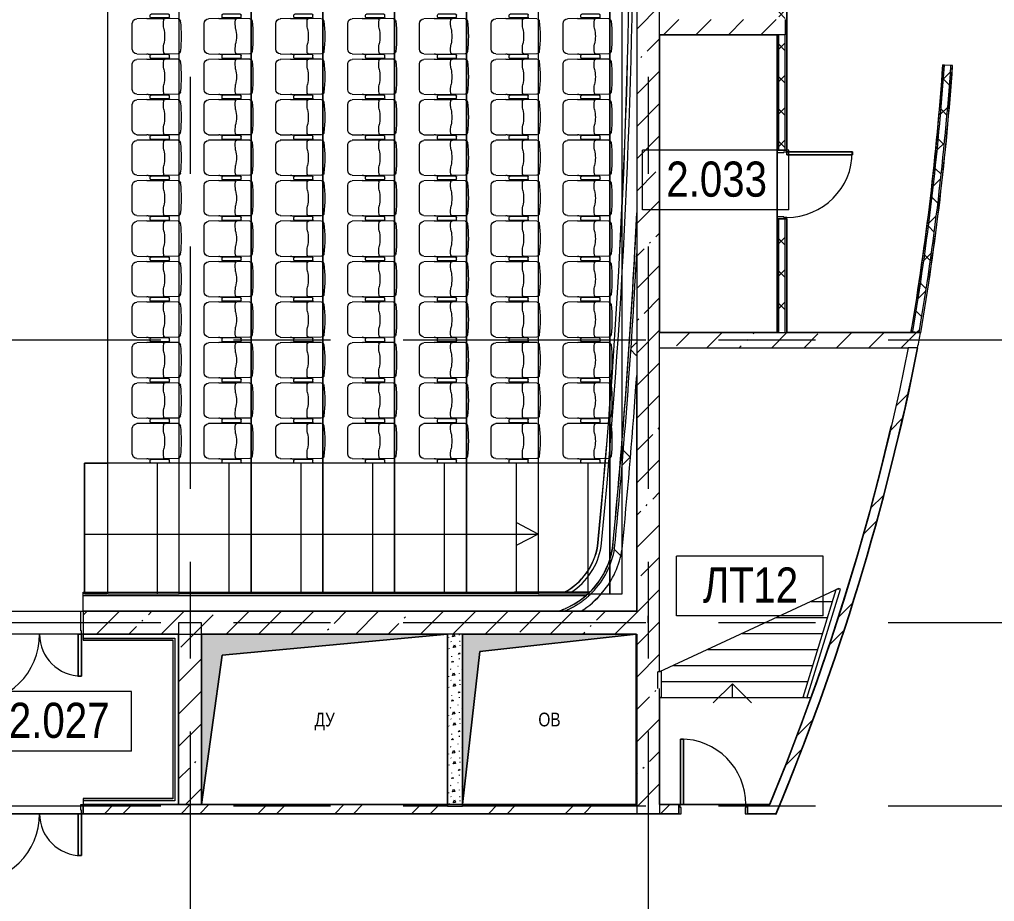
# Model space of a CAD drawing. Header units: millimetres. Extents: x 48966 to 155647, y -43515 to 30475.
# Drawn here: x 120699 to 133466, y -17133 to -5583 of the extents above; entities that cross this region are included whole.
import ezdxf

# ---------------------------------------------------------------- set-up
doc = ezdxf.new("R2010")
doc.units = ezdxf.units.MM
doc.linetypes.add('Осевые', pattern=[6350, 1270, -952.5, 3175, -952.5])
for name, color, linetype, lineweight in [('0-2', 7, 'Continuous', 9), ('Двери', 7, 'Continuous', 9), ('Каркас_Импост', 7, 'Continuous', 9), ('Контуры', 7, 'Continuous', 9), ('Линии подступенков-1', 7, 'Continuous', 9), ('Линии свеса', 7, 'Continuous', 9), ('Марки вырезов', 7, 'Continuous', 9), ('Марки помещений', 7, 'Continuous', 9), ('Обобщенные модели', 7, 'Continuous', 9), ('Общие ребра', 7, 'Continuous', 9), ('Ограждение', 7, 'Continuous', 9), ('Оси-2', 7, 'Осевые', 9), ('Панель', 7, 'Continuous', 9), ('Перекрытия', 7, 'Continuous', 9), ('Поручни', 7, 'Continuous', 9), ('Стены', 7, 'Continuous', 9), ('Стены-1', 7, 'Continuous', 18), ('Стрелки вверх', 7, 'Continuous', 9), ('Типовые аннотации', 7, 'Continuous', 9), ('Черная _2 сплошная', 7, 'Continuous', 9), ('Штриховка разреза-2', 7, 'Continuous', 9), ('Элементы узлов', 7, 'Continuous', 9), ('Элементы узлов-1', 7, 'Continuous', 5)]:
    doc.layers.add(name, color=color, linetype=linetype, lineweight=lineweight)
for name, color, linetype, lineweight, true_color in [('Ломаная-1', 7, 'Continuous', 9, 0x656565), ('Обобщенные модели-2', 7, 'Continuous', 9, 0xffbc79), ('Рассадка_партер_ТХ_К_dwg-1', 7, 'Continuous', 9, 0x656565)]:
    doc.layers.add(name, color=color, linetype=linetype, lineweight=lineweight, true_color=true_color)
doc.styles.add('Arial', font='Arial.ttf', dxfattribs={"width": 0.8, "height": 180})
doc.styles.add('Arial Narrow_1', font='Arial Narrow.ttf', dxfattribs={"height": 460})
pattern_1 = [(45, (0, 0), (-424.264, 424.264), [600, -100, 20, -100]), (45, (0, 424), (-424.264, 424.264), [])]
pattern_2 = [(45, (0, 0), (-502.8943, 502.8943), []), (45, (0, 762), (-502.8943, 502.8943), [])]
pattern_3 = [(45, (0, 0), (-212.13203, 212.13203), []), (135, (0, 0), (-212.13203, -212.13203), [])]
pattern_4 = [(45, (0, 0), (-707.107, 707.107), []), (135, (0, 0), (-707.107, -707.107), [])]

# ---------------------------------------------------------------- blocks, each defined once
blk = doc.blocks.new('Дверь - Однопольная - ДВ11_21х9-6240614-План 2-го этажа на отм_ 0_000')
at = {"layer": 'Двери'}
for p, q in [((-389, 918), (-429, 918)), ((-429, 918), (-429, 60)), ((-389, 60), (-389, 918)), ((-429, 60), (-389, 60))]:
    blk.add_line(p, q, dxfattribs=at)
blk.add_arc((-429, 60), 858, 360, 90, dxfattribs=at)
at = {"layer": 'Каркас_Импост'}
for p, q in [((-430, 60), (-450, 60)), ((-450, 60), (-450, -60)), ((-430, 20), (-430, 60)), ((-420, 20), (-430, 20)), ((-420, -60), (-420, 20)), ((430, 20), (420, 20)), ((420, 20), (420, -60)), ((450, 60), (430, 60)), ((430, 60), (430, 20)), ((450, -60), (450, 60)), ((-450, -60), (-420, -60)), ((420, -60), (450, -60))]:
    blk.add_line(p, q, dxfattribs=at)
at = {"layer": 'Панель'}
for p, q in [((-429, 918), (-389, 918)), ((-429, 60), (-429, 918)), ((-389, 918), (-389, 60)), ((-389, 60), (-429, 60))]:
    blk.add_line(p, q, dxfattribs=at)
blk = doc.blocks.new('Дверь - Однопольная - ДВ11_21х9-6240646-План 2-го этажа на отм_ 0_000')
at = {"layer": 'Двери'}
for p, q in [((-389, 921), (-429, 921)), ((-429, 921), (-429, 62)), ((-389, 62), (-389, 921)), ((-429, 62), (-389, 62))]:
    blk.add_line(p, q, dxfattribs=at)
blk.add_arc((-429, 62), 858, 360, 90, dxfattribs=at)
at = {"layer": 'Каркас_Импост'}
for p, q in [((-430, 62), (-450, 62)), ((-450, 62), (-450, -62)), ((-430, 23), (-430, 62)), ((-420, 23), (-430, 23)), ((-420, -62), (-420, 23)), ((430, 23), (420, 23)), ((420, 23), (420, -62)), ((450, 62), (430, 62)), ((430, 62), (430, 23)), ((450, -62), (450, 62)), ((-450, -62), (-420, -62)), ((420, -62), (450, -62))]:
    blk.add_line(p, q, dxfattribs=at)
at = {"layer": 'Панель'}
for p, q in [((-429, 921), (-389, 921)), ((-429, 62), (-429, 921)), ((-389, 921), (-389, 62)), ((-389, 62), (-429, 62))]:
    blk.add_line(p, q, dxfattribs=at)
blk = doc.blocks.new('Дверь - Полуторная_001 - ДВ19_24-15-8185645-План 2-го этажа на отм_ 0_000')
at = {"layer": 'Двери'}
for p, q in [((-729, -150), (-684, -150)), ((-729, -1059), (-729, -150)), ((-684, -150), (-684, -1059)), ((729, -150), (684, -150)), ((684, -150), (684, -699)), ((729, -699), (729, -150)), ((684, -699), (729, -699)), ((-684, -1059), (-729, -1059))]:
    blk.add_line(p, q, dxfattribs=at)
for centre, radius, start, end in [((-729, -150), 909, 270, 0), ((729, -150), 549, 180, 270)]:
    blk.add_arc(centre, radius, start, end, dxfattribs=at)
at = {"layer": 'Каркас_Импост'}
for p, q in [((-750, 150), (-720, 150)), ((-750, -150), (-750, 150)), ((-720, 150), (-720, -105)), ((720, 150), (750, 150)), ((720, -105), (720, 150)), ((750, 150), (750, -150)), ((-730, -105), (-730, -150)), ((-720, -105), (-730, -105)), ((730, -105), (720, -105)), ((730, -150), (730, -105)), ((-730, -150), (-750, -150)), ((750, -150), (730, -150))]:
    blk.add_line(p, q, dxfattribs=at)
at = {"layer": 'Панель'}
for p, q in [((-684, -150), (-729, -150)), ((-729, -150), (-729, -1059)), ((-684, -1059), (-684, -150)), ((684, -150), (729, -150)), ((684, -699), (684, -150)), ((729, -150), (729, -699)), ((729, -699), (684, -699)), ((-729, -1059), (-684, -1059))]:
    blk.add_line(p, q, dxfattribs=at)
blk = doc.blocks.new('Дверь - Полуторная_001 - ДВ19_24-15-8185646-План 2-го этажа на отм_ 0_000')
at = {"layer": 'Двери'}
for p, q in [((-729, -60), (-684, -60)), ((-729, -969), (-729, -60)), ((-684, -60), (-684, -969)), ((729, -60), (684, -60)), ((684, -60), (684, -609)), ((729, -609), (729, -60)), ((684, -609), (729, -609)), ((-684, -969), (-729, -969))]:
    blk.add_line(p, q, dxfattribs=at)
for centre, radius, start, end in [((-729, -60), 909, 270, 0), ((729, -60), 549, 180, 270)]:
    blk.add_arc(centre, radius, start, end, dxfattribs=at)
at = {"layer": 'Каркас_Импост'}
for p, q in [((-750, 60), (-720, 60)), ((-750, -60), (-750, 60)), ((-720, 60), (-720, -15)), ((720, 60), (750, 60)), ((720, -15), (720, 60)), ((750, 60), (750, -60)), ((-730, -60), (-750, -60)), ((-730, -15), (-730, -60)), ((-720, -15), (-730, -15)), ((730, -15), (720, -15)), ((730, -60), (730, -15)), ((750, -60), (730, -60))]:
    blk.add_line(p, q, dxfattribs=at)
at = {"layer": 'Панель'}
for p, q in [((-684, -60), (-729, -60)), ((-729, -60), (-729, -969)), ((-684, -969), (-684, -60)), ((684, -60), (729, -60)), ((684, -609), (684, -60)), ((729, -60), (729, -609)), ((729, -609), (684, -609)), ((-729, -969), (-684, -969))]:
    blk.add_line(p, q, dxfattribs=at)
blk = doc.blocks.new('170_ОтверстиеПрямоугольноеВертикальное - 170_ОтверстиеПрямоугольноеВертикальное-6069229-План 2-го этажа на отм_ 0_000')
at = {"layer": 'Обобщенные модели'}
for p, q in [((-1610, -1115), (-1610, 1115)), ((-1610, 1115), (1610, 1115)), ((1610, 1115), (1610, -1115)), ((1610, -1115), (-1610, -1115))]:
    blk.add_line(p, q, dxfattribs=at)
blk = doc.blocks.new('170_ОтверстиеПрямоугольноеВертикальное - 170_ОтверстиеПрямоугольноеВертикальное-6069230-План 2-го этажа на отм_ 0_000')
at = {"layer": 'Обобщенные модели'}
for p, q in [((-1135, -1115), (-1135, 1115)), ((-1135, 1115), (1135, 1115)), ((1135, 1115), (1135, -1115)), ((1135, -1115), (-1135, -1115))]:
    blk.add_line(p, q, dxfattribs=at)
blk = doc.blocks.new('Ограждение - Ограждение-7227533-План 2-го этажа на отм_ 0_000')
at = {"layer": 'Поручни'}
for p, q in [((130962, -14455), (131395, -13049)), ((131011, -14470), (131450, -13041)), ((131426, -13034), (131395, -13049)), ((131450, -13041), (131426, -13034)), ((131011, -14470), (130962, -14455))]:
    blk.add_line(p, q, dxfattribs=at)
blk = doc.blocks.new('Ограждение - Ограждение-7227537-План 2-го этажа на отм_ 0_000')
at = {"layer": 'Поручни'}
for p, q in [((129082, -14127), (129057, -14127)), ((129057, -14343), (129057, -14127)), ((129107, -14115), (129082, -14127)), ((129107, -14463), (129107, -14115)), ((129107, -14463), (129082, -14463))]:
    blk.add_line(p, q, dxfattribs=at)
blk = doc.blocks.new('Рассадка_партер_ТХ_К_dwg_A$C344E6C13-8379876-План 2-го этажа на отм_ 0_000')
at = {"layer": 'Ломаная-1'}
for p, q in [((41, 514), (209, 517)), ((155, 537), (155, 563)), ((167, 575), (393, 575)), ((167, 525), (393, 525)), ((432, 518), (230, 518)), ((405, 537), (405, 563)), ((448, 517), (582, 513)), ((640, 117), (640, 453)), ((41, 56), (209, 53)), ((155, 7), (155, 33)), ((167, 45), (393, 45)), ((432, 53), (230, 53)), ((405, 7), (405, 33)), ((582, 57), (448, 53)), ((167, -5), (393, -5))]:
    blk.add_line(p, q, dxfattribs=at)
for centre, radius, start, end in [((41, 484), 30, 91.2274, 172.9444), ((167, 563), 12, 90, 180), ((167, 537), 12, 180, 270), ((210, 497), 20, 6.4031, 91.2274), ((230, 478), 40, 90, 108.05), ((393, 563), 12, 0, 90), ((393, 537), 12, 270, 360), ((432, -32), 550, 88.2816, 90), ((580, 453), 60, 360, 88.2816), ((1777, 285), 1777, 173.4667, 186.5333), ((722, 285), 505, 168.5788, 191.4212), ((-215, 452), 447, 351.4218, 6.1242), ((-215, 118), 447, 353.8758, 8.5782), ((41, 86), 30, 187.0556, 268.7726), ((167, 33), 12, 90, 180), ((167, 7), 12, 180, 270), ((210, 73), 20, 268.7726, 353.5969), ((230, 93), 40, 251.95, 270), ((393, 33), 12, 0, 90), ((393, 7), 12, 270, 0), ((432, 603), 550, 270, 271.7184), ((580, 117), 60, 271.7184, 0)]:
    blk.add_arc(centre, radius, start, end, dxfattribs=at)
blk = doc.blocks.new('Рассадка_партер_ТХ_К_dwg_Сидения_партер _по П__dwg-6688590-План 2-го этажа на отм_ 0_000-8379879-План 2-го этажа на отм_ 0_000')
at = {"layer": 'Ломаная-1'}
for p, q in [((43714, 12379), (43714, 10669)), ((44654, 12379), (44654, 10669)), ((45594, 12379), (45594, 10669)), ((46534, 12379), (46534, 10669)), ((47474, 12379), (47474, 10669)), ((48414, 12379), (48414, 10669)), ((49354, 12379), (49354, 10669)), ((48704, 11451), (48422, 11597))]:
    blk.add_line(p, q, dxfattribs=at)
at = {"layer": 'Ломаная-1', "flags": 128}
for points in [[(43064, 29509), (42774, 29509), (42774, 27799), (43064, 27799), (42774, 27799), (42774, 29509), (43064, 29509), (43064, 10669), (44004, 10669), (44004, 29509)], [(44004, 29509), (44944, 29509), (44944, 10669), (44004, 10669)], [(44944, 29509), (45884, 29509), (45884, 10669), (44944, 10669)], [(45884, 29509), (46824, 29509), (46824, 10669), (45884, 10669)], [(46824, 29509), (47764, 29509), (47764, 10669), (46824, 10669)], [(48704, 29509), (48704, 10669), (47764, 10669), (47764, 29509), (48704, 29509), (48704, 10669), (49644, 10669), (49804, 10669), (49804, 29509), (49644, 29509), (49644, 10669), (49644, 29509)], [(43054, 10669), (42764, 10669), (42764, 12379), (43064, 12379), (42764, 12379), (42764, 10669)]]:
    blk.add_lwpolyline(points, close=True, dxfattribs=at)
for points in [[(49644, 12379), (48704, 12379), (47764, 12379), (46824, 12379), (45884, 12379), (44944, 12379), (44004, 12379), (43064, 12379)], [(42774, 11451), (48704, 11451), (48422, 11305)]]:
    blk.add_lwpolyline(points, dxfattribs=at)
at = {"extrusion": (0, 0, -1), "zscale": -0.9999999999999997, "rotation": 359.9982151294759}
for p in [(-44029, 17684), (-44969, 17684), (-45909, 17684), (-46849, 17684), (-47789, 17684), (-48729, 17684), (-49669, 17684), (-44029, 17154), (-44969, 17154), (-45909, 17154), (-46849, 17154), (-47789, 17154), (-48729, 17154), (-49669, 17154), (-44029, 16624), (-44969, 16624), (-45909, 16624), (-46849, 16624), (-47789, 16624), (-48729, 16624), (-49669, 16624), (-44029, 16094), (-44969, 16094), (-45909, 16094), (-46849, 16094), (-47789, 16094), (-48729, 16094), (-49669, 16094), (-44029, 15564), (-44969, 15564), (-45909, 15564), (-46849, 15564), (-47789, 15564), (-48729, 15564), (-49669, 15564), (-44029, 15034), (-44969, 15034), (-45909, 15034), (-46849, 15034), (-47789, 15034), (-48729, 15034), (-49669, 15034), (-44029, 14504), (-44969, 14504), (-45909, 14504), (-46849, 14504), (-47789, 14504), (-48729, 14504), (-49669, 14504), (-44029, 13974), (-44969, 13974), (-45909, 13974), (-46849, 13974), (-47789, 13974), (-48729, 13974), (-49669, 13974), (-44029, 13444), (-44969, 13444), (-45909, 13444), (-46849, 13444), (-47789, 13444), (-48729, 13444), (-49669, 13444), (-44029, 12914), (-44969, 12914), (-45909, 12914), (-46849, 12914), (-47789, 12914), (-48729, 12914), (-49669, 12914), (-44029, 12384), (-44969, 12384), (-45909, 12384), (-46849, 12384), (-47789, 12384), (-48729, 12384), (-49669, 12384)]:
    blk.add_blockref('Рассадка_партер_ТХ_К_dwg_A$C344E6C13-8379876-План 2-го этажа на отм_ 0_000', p, dxfattribs=at)
blk = doc.blocks.new('Рассадка_партер_ТХ_К_dwg-8379875-План 2-го этажа на отм_ 0_000')
at = {"layer": '0-2'}
blk.add_line((23653, 967), (23653, 1059), dxfattribs=at)
blk.add_blockref('Рассадка_партер_ТХ_К_dwg_Сидения_партер _по П__dwg-6688590-План 2-го этажа на отм_ 0_000-8379879-План 2-го этажа на отм_ 0_000', (-26491, -9322))
blk = doc.blocks.new('Марка помещения_Р - Марка помещения-4575829-План 2-го этажа на отм_ 0_000')
at = {"layer": 'Марки помещений'}
for p, q in [((-4.79375, -1.95625), (-4.79375, 1.95625)), ((4.79375, 1.95625), (-4.79375, 1.95625)), ((4.79375, -1.95625), (4.79375, 1.95625)), ((4.79375, -1.95625), (-4.79375, -1.95625))]:
    blk.add_line(p, q, dxfattribs=at)

msp = doc.modelspace()

# ---------------------------------------------------------------- hatches: boundary and pattern name
at = {"layer": 'Штриховка разреза-2'}
h = msp.add_hatch(dxfattribs=at)
h.set_pattern_fill('FP_1', color=256, style=0, pattern_type=2)
h.set_pattern_definition(pattern_1)
h.paths.add_polyline_path([(129081.6, -15982.9), (129081.6, -14342.6), (129056.6, -14342.6), (129056.6, -14127.3), (129081.6, -14121.3), (129081.6, -11021.3), (128781.6, -11021.3), (128781.6, -15982.9)], flags=0)
h.paths.add_polyline_path([(128781.6, 3486.2), (129081.6, 3486.2), (129081.6, 8617.1), (128781.6, 8617.1), (128781.6, 3758.1)], flags=0)
h = msp.add_hatch(dxfattribs=at)
h.set_pattern_fill('FP_33', color=256, style=0, pattern_type=2)
h.set_pattern_definition(pattern_4)
h.paths.add_polyline_path([(128591, -12520.8), (128687.6, -11455.2), (128771.9, -10388.5), (128771.9, -8838.5), (128715.6, -9756.8), (128650.2, -10674.6), (128575.6, -11591.6), (128491.8, -12507.8)], flags=0)
h.paths.add_polyline_path([(128771.9, 1472.7), (128771.9, 3022.7), (128714.2, 3769.6), (128650.5, 4515.9), (128580.7, 5261.7), (128480.8, 5255.4), (128568.2, 4310.9), (128645.9, 3365.6), (128713.7, 2419.5), (128738.8, 2012)], flags=0)
h = msp.add_hatch(dxfattribs=at)
h.set_pattern_fill('FP_33', color=256, style=0, pattern_type=2)
h.set_pattern_definition(pattern_4)
h.paths.add_polyline_path([(128771.9, -10388.5), (128781.6, -10243.7), (128781.6, -8645.3), (128771.9, -8838.5), (128771.9, -10149.1)], flags=0)
h.paths.add_polyline_path([(128781.6, 1279.6), (128781.6, 2877.9), (128771.9, 3022.7), (128773.5, 1440.3)], flags=0)
h = msp.add_hatch(dxfattribs=at)
h.set_pattern_fill('FP_3', color=256, style=0, pattern_type=2)
h.set_pattern_definition(pattern_3)
h.paths.add_polyline_path([(130641.6, -9682.9), (130726.6, -9682.9), (130726.6, -8195.1), (130641.6, -8195.1)], flags=0)
h.paths.add_polyline_path([(130726.6, -7295.1), (130726.6, -5782.9), (130641.6, -5782.9), (130641.6, -7295.1)], flags=0)
h.paths.add_polyline_path([(130726.6, -5582.9), (130726.6, -4595.1), (130641.6, -4595.1), (130641.6, -5582.9)], flags=0)
h.paths.add_polyline_path([(130641.6, -3695.1), (130726.6, -3695.1), (130726.6, -1782.9), (130641.6, -1782.9), (130641.6, -3195.5)], flags=0)
h.paths.add_polyline_path([(130726.6, -1582.9), (130726.6, -582.9), (130641.6, -582.9), (130641.6, -1582.9)], flags=0)
h.paths.add_polyline_path([(130726.6, 317.1), (130726.6, 2317.1), (130641.6, 2317.1), (130641.6, 317.1)], flags=0)
h = msp.add_hatch(dxfattribs=at)
h.set_pattern_fill('FP_1', color=256, style=0, pattern_type=2)
h.set_pattern_definition(pattern_1)
h.paths.add_polyline_path([(129081.6, -5782.9), (130726.6, -5782.9), (130726.6, -5582.9), (129081.6, -5582.9)], flags=0)
h = msp.add_hatch(dxfattribs=at)
h.set_pattern_fill('FP_3', color=256, style=0, pattern_type=2)
h.set_pattern_definition(pattern_3)
h.paths.add_polyline_path([(132480.8, -9682.1), (132589.7, -8990.1), (132657, -8521.4), (132742.9, -7831.2), (132795.4, -7355.5), (132850.4, -6771.1), (132895.8, -6185.8), (132811, -6179.9), (132765.7, -6763.8), (132710.9, -7346.9), (132646.6, -7929), (132572.8, -8510), (132489.6, -9089.7), (132397, -9667.9)], flags=0)
h = msp.add_hatch(dxfattribs=at)
h.set_pattern_fill('FP_1', color=256, style=0, pattern_type=2)
h.set_pattern_definition(pattern_1)
h.paths.add_polyline_path([(132459.5, -9882.9), (132498.4, -9682.9), (129081.6, -9682.9), (129081.6, -9882.9), (132337.2, -9882.9)], flags=0)
h = msp.add_hatch(dxfattribs=at)
h.set_pattern_fill('FP_2', color=256, style=0, pattern_type=2)
h.set_pattern_definition(pattern_2)
h.paths.add_polyline_path([(130604.1, -15982.9), (130822.8, -15445.1), (131074.9, -14784.8), (131230.6, -14358), (131449.9, -13715.5), (131598.6, -13256.8), (131767.6, -12701.4), (131926.4, -12142.9), (132075, -11581.7), (132213.5, -11017.9), (132341.6, -10451.7), (132459.5, -9883.2), (132337.2, -9882.9), (132221.4, -10440), (132095.6, -10994.9), (131960, -11547.4), (131814.4, -12097.5), (131659.1, -12644.9), (131494, -13189.4), (131319.2, -13730.8), (131099.6, -14365.9), (130940.7, -14804), (130737.1, -15335.3), (130474.1, -15982.9)], flags=0)
h = msp.add_hatch(dxfattribs=at)
h.set_pattern_fill('FP_33', color=256, style=0, pattern_type=2)
h.set_pattern_definition(pattern_4)
h.paths.add_polyline_path([(128048.3, -13332.9), (128127.5, -13279.6), (128202, -13220.1), (128271.4, -13154.7), (128335.3, -13083.9), (128398.3, -13000.8), (128453.7, -12912.4), (128501, -12819.5), (128539.8, -12722.8), (128569.9, -12622.9), (128591, -12520.8), (128491.8, -12507.8), (128468.7, -12614.6), (128434.9, -12718.4), (128390.7, -12818.3), (128326.8, -12926.7), (128273, -13002), (128200.8, -13083.9), (128117.4, -13160.7), (128026.3, -13228.3), (127914.9, -13292.1), (127825.3, -13332.9), (127914.9, -13332.9)], flags=0)
h = msp.add_hatch(dxfattribs=at)
h.set_pattern_fill('FP_1', color=256, style=0, pattern_type=2)
h.set_pattern_definition(pattern_1)
h.paths.add_polyline_path([(126502.1, -13632.9), (128781.6, -13632.9), (128781.6, -13332.9), (121531.6, -13332.9), (121531.6, -13632.9), (126302.1, -13632.9)], flags=0)
h.paths.add_polyline_path([(108431.6, -13632.9), (108731.6, -13632.9), (108731.6, -13332.9), (108216.6, -13332.9), (108216.6, -13632.9), (108231.6, -13632.9)], flags=0)
h.paths.add_polyline_path([(111731.6, -13632.9), (120031.6, -13632.9), (120031.6, -13332.9), (111731.6, -13332.9)], flags=0)
h.paths.add_polyline_path([(106381.6, -13632.9), (106681.6, -13632.9), (106681.6, -13332.9), (106381.6, -13332.9)], flags=0)
h = msp.add_hatch(dxfattribs=at)
h.set_pattern_fill('FP_1', color=256, style=0, pattern_type=2)
h.set_pattern_definition(pattern_1)
h.paths.add_polyline_path([(122781.6, -15862.9), (123081.6, -15862.9), (123081.6, -13482.9), (122781.6, -13482.9), (122781.6, -14784.8)], flags=0)
h = msp.add_hatch(dxfattribs=at)
h.set_pattern_fill('FP_38', color=256, style=0, pattern_type=2)
h.set_pattern_definition([(315, (203.2, 20.32), (507.9997, 0), [7.184, -711.236]), (63.435, (279.4, 76.2), (-0.0009, 508.0002), [11.359, -1124.563]), (90, (121.9, 60.96), (-508, 508), [10.16, -497.84]), (315, (0, 127), (507.9997, 0), [7.184, -711.236]), (270, (330.2, 40.64), (508, -508), [6.706, -501.294]), (270, (213.36, 386.1), (508, -508), [6.706, -501.294]), (45, (284.48, 441.96), (0, 507.9997), [7.184, -711.236]), (90, (182.9, 182.9), (-508, 508), [6.706, -501.294]), (90, (121.9, 259.1), (-508, 508), [6.706, -501.294]), (270, (279.4, 238.76), (508, -508), [6.706, -501.294]), (45, (127, 426.72), (0, 507.9997), [7.184, -711.236]), (45, (20.32, 284.48), (0, 507.9997), [7.184, -711.236]), (270, (10.16, 492.76), (508, -508), [6.706, -501.294]), (315, (335.28, 406.4), (507.9997, 0), [7.184, -711.236]), (90, (477.5, 71.1), (-508, 508), [6.706, -501.294]), (315, (355.6, 137.16), (507.9997, 0), [7.184, -711.236]), (90, (477.5, 264.16), (-508, 508), [10.16, -497.84]), (90, (482.6, 436.9), (-508, 508), [6.706, -501.294]), (90, (375.9, 294.64), (-508, 508), [6.706, -501.294]), (315, (360.68, 497.84), (507.9997, 0), [7.184, -711.236]), (0, (477.5, 497.84), (508, 508), [6.706, -501.294]), (315, (91.44, 508), (507.9997, 0), [7.184, -711.236]), (270, (233.7, 132.1), (508, -508), [6.706, -501.294]), (0, (452.1, 172.7), (508, 508), [6.706, -501.294]), (56.31, (274.32, 5.08), (507.99879, 1016.00085), [18.316, -1813.304]), (315, (284.48, 20.32), (507.9997, 0), [14.368, -704.052]), (194.036, (294.64, 10.16), (-1524.00192, -507.99336), [20.945, -2073.593]), (60.255, (30.48, 45.72), (508.001493, 1015.99859), [40.956, -4054.671]), (293.199, (50.8, 81.28), (508.006508, -1015.996307), [38.688, -3830.124]), (180, (66.04, 45.7), (-508, -508), [35.56, -472.44]), (63.435, (20.32, 213.36), (-0.0009, 508.0002), [22.718, -1113.204]), (315, (30.48, 233.68), (507.9997, 0), [14.368, -704.052]), (206.565, (40.64, 223.52), (-508.00066, -508.0002), [22.718, -1113.204]), (66.801, (386.08, 50.8), (1016.01901, 2539.993042), [38.688, -3830.124]), (296.565, (401.32, 86.36), (508.0002, -508.00066), [34.078, -1101.845]), (189.462, (416.56, 55.88), (-2540.002556, -507.985985), [30.901, -3059.143]), (82.875, (203.2, 248.92), (-0.000517, 507.999884), [40.956, -4054.671]), (315, (208.28, 289.56), (507.9997, 0), [35.921, -682.5]), (206.565, (233.68, 264.16), (-508.00066, -508.0002), [34.078, -1101.845]), (71.565, (375.92, 223.52), (0.00014, 507.99998), [16.064, -1590.373]), (326.31, (381, 238.76), (1016.00085, -507.99879), [18.316, -1813.304]), (194.036, (396.24, 228.6), (-1524.00192, -507.99336), [20.945, -2073.593]), (60.255, (167.64, 472.44), (508.001493, 1015.99859), [40.956, -4054.671]), (288.435, (187.96, 508), (508.0012, -1015.99951), [32.129, -1574.308]), (189.462, (198.12, 477.52), (-2540.002556, -507.985985), [30.901, -3059.143]), (63.435, (40.64, 411.48), (-0.0009, 508.0002), [34.078, -1101.845]), (296.565, (55.88, 441.96), (508.0002, -508.00066), [34.078, -1101.845]), (180, (71.1, 411.5), (-508, -508), [30.48, -477.52]), (56.31, (106.68, 320.04), (507.99879, 1016.00085), [18.316, -1813.304]), (326.31, (116.84, 335.28), (1016.00085, -507.99879), [18.316, -1813.304]), (191.31, (132.08, 325.12), (-2031.99947, -508.00241), [25.903, -2564.399]), (63.435, (279.4, 365.76), (-0.0009, 508.0002), [22.718, -1113.204]), (326.31, (289.56, 386.08), (1016.00085, -507.99879), [18.316, -1813.304]), (201.801, (304.8, 375.92), (-1016.00392, -507.992605), [27.357, -2708.307]), (60.255, (391.16, 416.56), (508.001493, 1015.99859), [40.956, -4054.671]), (288.435, (411.48, 452.12), (508.0012, -1015.99951), [32.129, -1574.308]), (189.462, (421.64, 421.64), (-2540.002556, -507.985985), [30.901, -3059.143]), (56.31, (462.28, 330.2), (507.99879, 1016.00085), [18.316, -1813.304]), (315, (472.44, 345.44), (507.9997, 0), [14.368, -704.052]), (194.036, (482.6, 335.28), (-1524.00192, -507.99336), [20.945, -2073.593])])
h.paths.add_polyline_path([(126302.1, -15882.9), (126502.1, -15882.9), (126502.1, -13632.9), (126302.1, -13632.9), (126302.1, -14784.8)], flags=0)
h = msp.add_hatch(dxfattribs=at)
h.set_pattern_fill('FP_2', color=256, style=0, pattern_type=2)
h.set_pattern_definition(pattern_2)
h.paths.add_polyline_path([(129331.6, -15982.9), (129331.6, -15862.9), (129081.6, -15862.9), (129081.6, -15982.9)], flags=0)
h.paths.add_polyline_path([(122147.8, -15982.9), (128781.6, -15982.9), (128781.6, -15862.9), (121531.6, -15862.9), (121531.6, -15982.9)], flags=0)
h.paths.add_polyline_path([(130231.6, -15982.9), (130474.1, -15982.9), (130524.1, -15862.9), (130231.6, -15862.9)], flags=0)
at = {"layer": 'Элементы узлов'}
h = msp.add_hatch(dxfattribs=at)
h.set_pattern_fill('FP_1', color=256, style=0, pattern_type=2)
h.set_pattern_definition(pattern_1)
h.paths.add_polyline_path([(128781.6, -11021.3), (129081.6, -11021.3), (129081.6, 3486.2), (128781.6, 3486.2), (128781.6, -10149.1)], flags=0)
at = {"layer": 'Элементы узлов-1'}
for points in [[(123081.6, -15862.9), (123354.1, -13905.4), (126302.1, -13632.9), (123081.6, -13632.9), (123081.6, -14784.8)], [(126502.1, -15862.9), (126727.1, -13857.9), (128771.9, -13632.9), (126502.1, -13632.9), (126502.1, -14784.8)]]:
    msp.add_hatch(color=256, dxfattribs=at).paths.add_polyline_path(points, flags=0)

# ---------------------------------------------------------------- linework, layer by layer
at = {"layer": 'Контуры'}
for p, q in [((131422.7, -13045), (131426, -13034)), ((129081.6, -14462.9), (130986.6, -14462.9))]:
    msp.add_line(p, q, dxfattribs=at)
at = {"layer": 'Линии подступенков-1'}
for p, q in [((131064, -13202.9), (131347.1, -13202.9)), ((130613.6, -13412.9), (131282.5, -13412.9)), ((130163.3, -13622.9), (131218, -13622.9)), ((129712.9, -13832.9), (131153.4, -13832.9)), ((129262.6, -14042.9), (131088.8, -14042.9)), ((129107.4, -14252.9), (131024.2, -14252.9)), ((129081.6, -14462.9), (130986.6, -14462.9))]:
    msp.add_line(p, q, dxfattribs=at)
at = {"layer": 'Линии свеса'}
for p, q in [((131064, -13202.9), (131347.1, -13202.9)), ((130613.6, -13412.9), (131282.5, -13412.9)), ((130163.3, -13622.9), (131218, -13622.9)), ((129712.9, -13832.9), (131153.4, -13832.9)), ((129262.6, -14042.9), (131088.8, -14042.9)), ((129107.4, -14252.9), (131024.2, -14252.9))]:
    msp.add_line(p, q, dxfattribs=at)
at = {"layer": 'Марки вырезов'}
msp.add_line((131426, -13034), (129081.6, -14127.3), dxfattribs=at)
at = {"layer": 'Обобщенные модели-2'}
msp.add_line((128772.1, -13632.9), (126941.6, -13632.9), dxfattribs=at)
at = {"layer": 'Общие ребра'}
for p, q in [((130746.6, -7295.1), (130746.6, -4595.1)), ((130726.6, -5582.9), (130726.6, -5782.9)), ((130726.6, -5582.9), (130726.6, -5782.9)), ((130641.6, -5782.9), (130621.6, -5782.9)), ((130621.6, -5782.9), (130621.6, -7295.1)), ((130726.6, -5782.9), (130641.6, -5782.9)), ((130641.6, -7295.1), (130641.6, -5782.9)), ((130726.6, -7295.1), (130726.6, -5782.9)), ((132811, -6179.9), (132791.1, -6178.5)), ((132895.8, -6185.8), (132811, -6179.9)), ((132915.8, -6187.2), (132895.8, -6185.8)), ((130621.6, -8195.1), (130621.6, -9682.9)), ((130641.6, -9682.9), (130641.6, -8195.1)), ((130726.6, -9682.9), (130726.6, -8195.1)), ((130746.6, -9682.9), (130746.6, -8195.1)), ((130621.6, -9682.9), (130641.6, -9682.9)), ((130641.6, -9682.9), (130726.6, -9682.9)), ((130726.6, -9682.9), (130746.6, -9682.9)), ((132498, -9685), (132500, -9685.3)), ((132459.5, -9882.9), (132337.2, -9882.9)), ((127181.6, -13085.9), (121531.6, -13085.9)), ((127181.6, -13130.9), (121531.6, -13130.9)), ((128160.5, -13085.9), (127181.6, -13085.9)), ((128110.9, -13130.9), (127181.6, -13130.9)), ((127835.7, -13083.9), (127831.5, -13083.9)), ((127923.8, -13083.9), (127835.7, -13083.9)), ((128162.6, -13083.9), (127923.8, -13083.9)), ((127181.6, -13330.9), (121531.6, -13330.9)), ((127181.6, -13332.9), (121531.6, -13332.9)), ((121531.6, -13332.9), (127181.6, -13332.9)), ((127750.1, -13330.9), (127181.6, -13330.9)), ((121531.6, -13632.9), (122704.6, -13632.9)), ((122704.6, -13632.9), (121531.6, -13632.9)), ((122731.6, -13632.9), (122704.6, -13632.9)), ((126502.1, -13632.9), (126302.1, -13632.9)), ((121531.6, -13682.9), (122704.6, -13682.9)), ((121531.6, -13707.9), (122704.6, -13707.9)), ((122704.6, -13682.9), (122706.6, -13682.9)), ((122704.6, -13707.9), (122706.6, -13707.9)), ((122706.6, -13682.9), (122731.6, -13682.9)), ((122706.6, -13707.9), (122706.6, -15785.9)), ((122731.6, -13682.9), (122731.6, -15785.9)), ((122706.6, -15787.9), (121531.6, -15787.9)), ((122731.6, -15812.9), (121531.6, -15812.9)), ((122706.6, -15785.9), (122706.6, -15787.9)), ((122731.6, -15785.9), (122731.6, -15787.9)), ((122731.6, -15787.9), (122731.6, -15812.9)), ((122781.6, -15862.9), (121531.6, -15862.9)), ((121531.6, -15862.9), (122781.6, -15862.9)), ((128781.6, -15862.9), (128781.6, -15982.9)), ((129081.6, -15862.9), (129081.6, -15982.9)), ((129331.6, -15862.9), (129083.6, -15862.9)), ((130518.6, -15862.9), (130231.6, -15862.9)), ((121531.6, -15982.9), (123006.6, -15982.9)), ((123006.6, -15982.9), (128781.6, -15982.9)), ((129081.6, -15982.9), (129331.6, -15982.9)), ((130231.6, -15982.9), (130474.1, -15982.9))]:
    msp.add_line(p, q, dxfattribs=at)
at = {"layer": 'Общие ребра', "flags": 128}
msp.add_lwpolyline([(132459.5, -9883.2), (132341.6, -10451.7), (132213.5, -11017.9), (132075, -11581.7), (131926.4, -12142.9), (131767.6, -12701.4), (131598.6, -13256.8), (131419.6, -13809.1), (131230.6, -14358), (131031.6, -14903.4), (130822.8, -15445.1), (130604.1, -15982.9)], dxfattribs=at)
at = {"layer": 'Общие ребра'}
for centre, radius, start, end in [((37041.6, -3682.9), 91653, 354.49275, 5.587836), ((37041.6, -3682.9), 91698, 354.491788, 5.586856), ((96890.3, -3684.1), 35987.4, 350.43405, 356.02543), ((96890.3, -3684.1), 35987.3, 350.43405, 356.02543), ((96890.3, -3684.1), 36007.4, 350.43405, 356.02543), ((96890.3, -3684.1), 36092.4, 350.43405, 356.02543), ((96890.3, -3684.1), 36112.4, 350.43405, 356.02543), ((96890.3, -3684.1), 36112.4, 350.43405, 356.02543), ((37041.6, -3682.9), 91848, 357.098238, 357.233631), ((37041.6, -3682.9), 91850, 357.073729, 357.207985), ((37041.6, -3682.9), 91848, 354.488588, 357.098238), ((37041.6, -3682.9), 91850, 354.488546, 357.073729), ((37041.6, -3682.9), 91875, 356.783146, 356.903744), ((37041.6, -3682.9), 91875, 354.488013, 356.783146), ((101124.8, -3684.1), 31942, 337.35415, 348.80939), ((127433.8, -12334.9), 850, 298.2175, 350.23882), ((127433.8, -12334.9), 895, 303.19029, 350.35424), ((127433.8, -12334.9), 1045, 314.2141, 350.66711), ((127433.8, -12334.9), 1047, 314.32647, 350.67068), ((127433.8, -12334.9), 1072, 315.6782, 350.71413), ((127134.9, -12026.8), 1474.3, 314.07956, 314.19118)]:
    msp.add_arc(centre, radius, start, end, dxfattribs=at)
msp.add_open_spline([(127750.1, -13330.9), (127770, -13324.6), (127809.1, -13310.8), (127885.8, -13278.7), (127965.4, -13236.6), (128046.3, -13183), (128089.8, -13148.8), (128110.9, -13130.9)], degree=3, knots=[-1, -1, -1, -1, -0.85, -0.7, -0.4, -0.2, 0, 0, 0, 0], dxfattribs=at)
for points in [[(128110.9, -13130.9), (128119.4, -13123.7), (128136.2, -13108.9), (128152.5, -13093.7), (128160.5, -13085.9)], [(127743.8, -13332.9), (127744.8, -13332.5), (127747, -13331.9), (127749.1, -13331.2), (127750.1, -13330.9)]]:
    msp.add_open_spline(points, degree=3, dxfattribs=at)
at = {"layer": 'Оси-2'}
for p, q in [((122931.6, 25417.1), (122931.6, -41737.8)), ((128931.6, 25417.1), (128931.6, -41737.8)), ((150171.6, -9782.9), (50565.6, -9782.9)), ((150171.6, -13482.9), (50565.6, -13482.9)), ((150171.6, -15882.9), (50565.6, -15882.9))]:
    msp.add_line(p, q, dxfattribs=at)
at = {"layer": 'Перекрытия'}
for p, q in [((130746.6, -4595.1), (130746.6, -7295.1)), ((130621.6, -5782.9), (129081.6, -5782.9)), ((129081.6, -5782.9), (129081.6, -9682.9)), ((130621.6, -9682.9), (130621.6, -5782.9)), ((130746.6, -7295.1), (130621.6, -7295.1)), ((130621.6, -7295.1), (130621.6, -8195.1)), ((130621.6, -8195.1), (130746.6, -8195.1)), ((130746.6, -8195.1), (130746.6, -9682.9)), ((129081.6, -9682.9), (130621.6, -9682.9)), ((130746.6, -9682.9), (132485.7, -9682.9)), ((128781.6, -13332.9), (128781.6, -10243.7)), ((108231.6, -13332.9), (128781.6, -13332.9)), ((122781.6, -13632.9), (120031.6, -13632.9)), ((122781.6, -15862.9), (122781.6, -13632.9)), ((126941.6, -13632.9), (128781.6, -13632.9)), ((130989.4, -14463.7), (129081.6, -14463.7)), ((129081.6, -14463.7), (129081.6, -15862.9)), ((131058.7, -14463.7), (131012.5, -14463.7)), ((130918.7, -14862.9), (130922.9, -14851.6)), ((130725.4, -15365), (130727.5, -15359.6)), ((121531.6, -15982.9), (121531.6, -15862.9)), ((121531.6, -15862.9), (122781.6, -15862.9)), ((129081.6, -15862.9), (130524.1, -15862.9)), ((130231.6, -15862.9), (129331.6, -15862.9)), ((129331.6, -15862.9), (129331.6, -15982.9)), ((130231.6, -15982.9), (130231.6, -15862.9)), ((129331.6, -15982.9), (119631.6, -15982.9)), ((120031.6, -15982.9), (121531.6, -15982.9)), ((130604.1, -15982.9), (130231.6, -15982.9))]:
    msp.add_line(p, q, dxfattribs=at)
at = {"layer": 'Стены'}
msp.add_arc((127433.8, -12334.9), 1047, 287.60154, 314.32647, dxfattribs=at)
msp.add_arc((127433.8, -12334.9), 1047, 287.60154, 314.32647, dxfattribs=at)
for knots in [[-1, -1, -1, -1, -0.875, -0.75, -0.625, -0.5625, -0.5, -0.4375, -0.375, -0.25, -0.125, 0, 0, 0, 0], [0, 0, 0, 0, 0.125, 0.25, 0.375, 0.4375, 0.5, 0.5625, 0.625, 0.75, 0.875, 1, 1, 1, 1]]:
    msp.add_open_spline([(127825.3, -13332.9), (127842.9, -13325.9), (127877.8, -13311.2), (127928.7, -13286.4), (127970.1, -13263.4), (128002.5, -13243.8), (128026.3, -13228.4), (128049.7, -13212.5), (128080.5, -13190.3), (128117.7, -13161.1), (128160.3, -13123.8), (128187.5, -13097.5), (128200.8, -13083.9)], degree=3, knots=knots, dxfattribs=at)
at = {"layer": 'Стены-1'}
for p, q in [((128781.6, 5967.1), (128781.6, -13332.9)), ((129081.6, -9682.9), (129081.6, -5782.9)), ((129081.6, -5782.9), (130621.6, -5782.9)), ((132791.2, -6176.6), (132789.2, -6176.4)), ((132917.9, -6185.4), (132915.9, -6185.2)), ((130621.6, -7295.1), (130746.6, -7295.1)), ((130746.6, -8195.1), (130621.6, -8195.1)), ((130621.6, -9682.9), (129081.6, -9682.9)), ((132498.4, -9682.9), (130746.6, -9682.9)), ((132372.1, -9682.9), (132374.2, -9682.9)), ((132377.2, -9664.6), (132498, -9685)), ((132500, -9685.3), (132500.5, -9685.4)), ((132500.5, -9685.4), (132502.5, -9685.7)), ((129081.6, -14121.3), (129081.6, -9882.9)), ((129081.6, -9882.9), (132337.2, -9882.9)), ((132464.4, -9884.2), (132461.4, -9883.6)), ((128771.9, -10388.5), (128782.3, -10243.7)), ((132116, -10907.9), (132110.9, -10907.9)), ((121531.6, -13083.9), (127181.6, -13083.9)), ((121531.6, -13332.9), (121531.6, -13083.9)), ((127831.5, -13083.9), (127181.6, -13083.9)), ((121531.6, -13332.9), (121531.6, -13632.9)), ((128771.9, -13332.9), (127181.6, -13332.9)), ((127743.8, -13332.9), (127181.6, -13332.9)), ((127750.4, -13332.9), (127743.8, -13332.9)), ((127825.3, -13332.9), (127750.4, -13332.9)), ((128048.3, -13332.9), (127825.3, -13332.9)), ((128781.6, -13332.9), (128771.9, -13332.9)), ((122781.6, -13482.9), (122781.6, -15862.9)), ((123081.6, -13482.9), (122781.6, -13482.9)), ((123081.6, -15862.9), (123081.6, -13482.9)), ((121531.6, -13632.9), (121531.6, -13709.9)), ((122704.6, -13632.9), (126302.1, -13632.9)), ((122781.6, -13632.9), (122731.6, -13632.9)), ((122781.6, -15785.9), (122781.6, -13632.9)), ((126302.1, -13632.9), (126302.1, -15882.9)), ((126502.1, -13632.9), (128781.6, -13632.9)), ((126502.1, -15882.9), (126502.1, -13632.9)), ((128781.6, -13632.9), (128781.6, -15862.9)), ((121531.6, -13709.9), (122704.6, -13709.9)), ((122704.6, -13709.9), (122704.6, -15785.9)), ((129081.6, -15862.9), (129081.6, -14342.6)), ((122704.6, -15785.9), (121531.6, -15785.9)), ((121531.6, -15785.9), (121531.6, -15862.9)), ((122781.6, -15812.9), (122781.6, -15785.9)), ((122781.6, -15862.9), (122781.6, -15812.9)), ((121531.6, -15862.9), (121531.6, -15982.9)), ((122781.6, -15862.9), (123081.6, -15862.9)), ((128781.6, -15862.9), (122781.6, -15862.9)), ((126302.1, -15882.9), (126502.1, -15882.9)), ((129083.6, -15862.9), (129081.6, -15862.9)), ((129331.6, -15982.9), (129331.6, -15862.9)), ((130231.6, -15862.9), (130231.6, -15982.9)), ((130524.1, -15862.9), (130518.6, -15862.9)), ((130518.6, -15862.9), (130524.1, -15862.9)), ((128781.6, -15982.9), (129081.6, -15982.9)), ((130474.1, -15982.9), (130604.1, -15982.9)), ((130602, -15987.9), (130607.5, -15987.9))]:
    msp.add_line(p, q, dxfattribs=at)
at = {"layer": 'Стены-1', "flags": 128}
for points in [[(132789.2, -6176.4), (132743.7, -6763.1), (132688.6, -7348.9), (132623.8, -7933.8), (132549.6, -8517.5), (132465.8, -9099.9), (132372.5, -9680.9)], [(132374.2, -9682.9), (132375.7, -9673.7), (132377.2, -9664.6)], [(132337.2, -9882.9), (132221.4, -10440), (132095.6, -10994.9), (131960, -11547.4), (131814.4, -12097.5), (131659.1, -12644.9), (131494, -13189.4), (131319.2, -13730.8), (131134.7, -14269.1), (130940.7, -14804), (130737.1, -15335.3), (130524.1, -15862.9)], [(132459.5, -9883.2), (132459.5, -9883.1), (132459.5, -9882.9)], [(132110.9, -10907.9), (131974.5, -11469.9), (131827.9, -12029.3), (131671.1, -12586), (131504.3, -13139.7), (131327.4, -13690.3), (131140.5, -14237.6), (130943.8, -14781.4), (130737.1, -15321.6), (130520.7, -15857.9)]]:
    msp.add_lwpolyline(points, dxfattribs=at)
at = {"layer": 'Стены-1'}
for centre, radius, start, end in [((37041.6, -3682.9), 91651, 354.492793, 5.58788), ((96890.3, -3684.1), 36114.4, 350.43405, 356.0286), ((101124.8, -3684.1), 31942, 348.81002, 349.17549), ((101124.8, -3684.1), 31947, 337.34817, 348.80939), ((37041.6, -3682.9), 91975, 354.485887, 355.819041), ((101124.8, -3684.1), 31822, 337.49804, 346.87919), ((127433.8, -12334.9), 848, 297.96464, 350.23341), ((127433.8, -12334.9), 1172, 320.27714, 350.86938), ((127433.8, -12334.9), 1172, 301.62215, 320.27714)]:
    msp.add_arc(centre, radius, start, end, dxfattribs=at)
at = {"layer": 'Стрелки вверх'}
for p, q in [((130034.1, -14283.1), (129784.1, -14533.1)), ((130034.1, -14462.9), (130034.1, -14283.1)), ((130034.1, -14283.1), (130284.1, -14533.1))]:
    msp.add_line(p, q, dxfattribs=at)
at = {"layer": 'Черная _2 сплошная'}
for p, q in [((128781.6, 3486.2), (128781.6, -11021.3)), ((129081.6, -11021.3), (129081.6, 3486.2))]:
    msp.add_line(p, q, dxfattribs=at)
at = {"layer": 'Элементы узлов'}
for p, q in [((126302.1, -13632.9), (123081.6, -13632.9)), ((123081.6, -13632.9), (123081.6, -15862.9)), ((126302.1, -13632.9), (123354.1, -13905.4)), ((123354.1, -13905.4), (126302.1, -13632.9)), ((126302.1, -15862.9), (126302.1, -13632.9)), ((128772.1, -13632.9), (126502.1, -13632.9)), ((126502.1, -13632.9), (126502.1, -15862.9)), ((128772.1, -13632.9), (126727.1, -13857.9)), ((126727.1, -13857.9), (128772.1, -13632.9)), ((128772.1, -15862.9), (128772.1, -13632.9)), ((123354.1, -13905.4), (123081.6, -15862.9)), ((123081.6, -15862.9), (123354.1, -13905.4)), ((126727.1, -13857.9), (126502.1, -15862.9)), ((126502.1, -15862.9), (126727.1, -13857.9)), ((123081.6, -15862.9), (126302.1, -15862.9)), ((126502.1, -15862.9), (128772.1, -15862.9))]:
    msp.add_line(p, q, dxfattribs=at)

# ---------------------------------------------------------------- block references
at = {"layer": 'Двери', "rotation": 269.9999999999999}
msp.add_blockref('Дверь - Однопольная - ДВ11_21х9-6240646-План 2-го этажа на отм_ 0_000', (130684.1, -7745.1), dxfattribs=at)
at = {"layer": 'Двери'}
for name, p in [('Дверь - Полуторная_001 - ДВ19_24-15-8185645-План 2-го этажа на отм_ 0_000', (120781.6, -13482.9)), ('Дверь - Однопольная - ДВ11_21х9-6240614-План 2-го этажа на отм_ 0_000', (129781.6, -15922.9)), ('Дверь - Полуторная_001 - ДВ19_24-15-8185646-План 2-го этажа на отм_ 0_000', (120781.6, -15922.9))]:
    msp.add_blockref(name, p, dxfattribs=at)
at = {"layer": 'Марки помещений', "xscale": 199.9999999999999, "yscale": 199.9999999999999, "zscale": 199.9999999999999}
for p in [(129816.4, -7684.9), (130262.1, -13000.6), (121207.4, -14772.2)]:
    msp.add_blockref('Марка помещения_Р - Марка помещения-4575829-План 2-го этажа на отм_ 0_000', p, dxfattribs=at)
at = {"layer": 'Обобщенные модели'}
for name, p in [('170_ОтверстиеПрямоугольноеВертикальное - 170_ОтверстиеПрямоугольноеВертикальное-6069229-План 2-го этажа на отм_ 0_000', (124691.9, -14747.9)), ('170_ОтверстиеПрямоугольноеВертикальное - 170_ОтверстиеПрямоугольноеВертикальное-6069230-План 2-го этажа на отм_ 0_000', (127637.1, -14747.9))]:
    msp.add_blockref(name, p, dxfattribs=at)
at = {"layer": 'Ограждение'}
for name in ['Ограждение - Ограждение-7227533-План 2-го этажа на отм_ 0_000', 'Ограждение - Ограждение-7227537-План 2-го этажа на отм_ 0_000']:
    msp.add_blockref(name, (0, 0), dxfattribs=at)
at = {"layer": 'Рассадка_партер_ТХ_К_dwg-1'}
msp.add_blockref('Рассадка_партер_ТХ_К_dwg-8379875-План 2-го этажа на отм_ 0_000', (105278.4, -14450.2), dxfattribs=at)

# ---------------------------------------------------------------- texts
at = {"layer": 'Марки помещений', "char_height": 460, "attachment_point": 1, "style": 'Arial Narrow_1'}
for s, insert, width in [('2.033', (129168.5, -7443.1), 1587.341), ('ЛТ', (129647.2, -12758.8), 801.687), ('12', (130308.7, -12758.8), 705.485), ('2.027', (120559.5, -14530.4), 1587.341)]:
    msp.add_mtext(s, dxfattribs=dict(at, insert=insert, width=width))
at = {"layer": 'Типовые аннотации', "char_height": 180, "attachment_point": 1, "style": 'Arial'}
for s, insert, width in [('ДУ', (124564.1, -14659.9), 320.675), ('ОВ', (127493.3, -14659.9), 359.156)]:
    msp.add_mtext(s, dxfattribs=dict(at, insert=insert, width=width))

doc.saveas('drawing.dxf')
